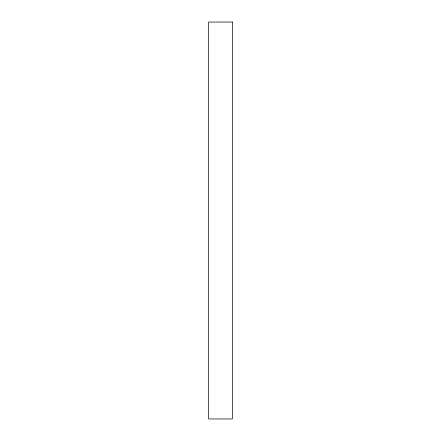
<?xml version="1.0" encoding="UTF-8"?>
<svg xmlns="http://www.w3.org/2000/svg" width="441" height="441" viewBox="0 0 441 441"><rect width="100%" height="100%" fill="white"/><g stroke="black" fill="none" stroke-linecap="round" stroke-linejoin="round"><path stroke-width="0.66" d="M232.407 22.05L208.593 22.05L208.593 418.95L232.407 418.95L232.407 22.05"/></g></svg>
